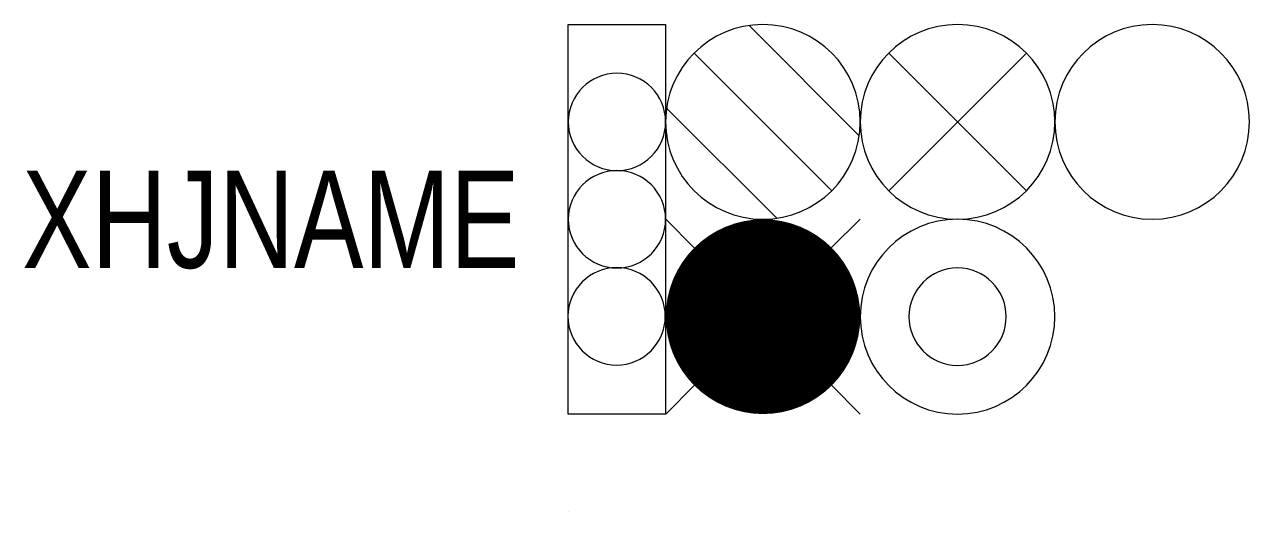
# Model space of a CAD drawing. Header units: millimetres. Extents: x -11.2 to 14, y 0 to 10.
import ezdxf
from ezdxf.enums import TextEntityAlignment as Align

# ---------------------------------------------------------------- set-up
doc = ezdxf.new("R2010")
doc.units = ezdxf.units.MM
doc.header["$MEASUREMENT"] = 0

msp = doc.modelspace()

# ---------------------------------------------------------------- linework, layer by layer
msp.add_line((0, 0.001), (0, -0.001))
at = {"color": 7}
msp.add_lwpolyline([(0, 10), (2, 10), (2, 2), (0, 2)], close=True, dxfattribs=at)
at = {"color": 2}
msp.add_lwpolyline([(2, 8, 1), (6, 8, 1)], format="xyb", close=True, dxfattribs=at)
for points in [[(3.717, 9.98), (5.98, 7.717)], [(2.586, 9.414), (5.414, 6.586)], [(2.02, 8.283), (4.283, 6.02)]]:
    msp.add_lwpolyline(points, dxfattribs=at)
at = {"color": 7}
for points in [[(6, 8, 1), (10, 8, 1)], [(0.001, 8, 1), (2.001, 8, 1)], [(0, 6, 1), (2, 6, 1)], [(6, 4, 1), (10, 4, 1)], [(-0.006, 4.007, 1), (1.994, 4.007, 1)], [(7, 4, 1), (9, 4, 1)]]:
    msp.add_lwpolyline(points, format="xyb", close=True, dxfattribs=at)
at = {"color": 3}
msp.add_lwpolyline([(10, 8, 1), (14, 8, 1)], format="xyb", close=True, dxfattribs=at)
at = {"color": 7}
for points in [[(6.586, 9.414), (9.414, 6.586)], [(6.586, 6.586), (9.414, 9.414)]]:
    msp.add_lwpolyline(points, dxfattribs=at)
at = {"color": 1, "const_width": 2}
msp.add_lwpolyline([(3.002, 4, 1), (5.002, 4, 1)], format="xyb", close=True, dxfattribs=at)
at = {"color": 1}
for points in [[(2.588, 5.414), (2.002, 6)], [(5.997, 6.005), (5.411, 5.419)], [(2.588, 2.586), (2.002, 2)], [(6.002, 2), (5.416, 2.586)]]:
    msp.add_lwpolyline(points, dxfattribs=at)

# ---------------------------------------------------------------- texts
at = {"width": 0.8}
msp.add_attdef('XHJNAME', text='X4', height=2, dxfattribs=at).set_placement((-1, 5), align=Align.RIGHT)

doc.saveas('drawing.dxf')
